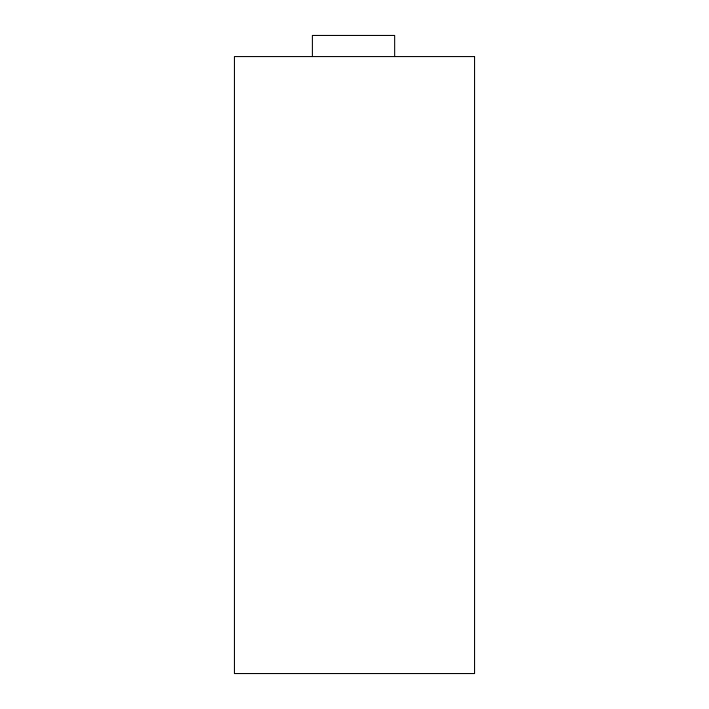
<?xml version="1.0" encoding="UTF-8"?>
<svg xmlns="http://www.w3.org/2000/svg" width="709" height="709" viewBox="0 0 709 709"><rect width="100%" height="100%" fill="white"/><g stroke="black" fill="none" stroke-linecap="round" stroke-linejoin="round"><path stroke-width="1.06" d="M394.656 56.569L394.656 35.45L312.394 35.45L312.394 56.569M474.56 56.569L234.44 56.569L234.44 673.55L474.56 673.55L474.56 56.569"/></g></svg>
